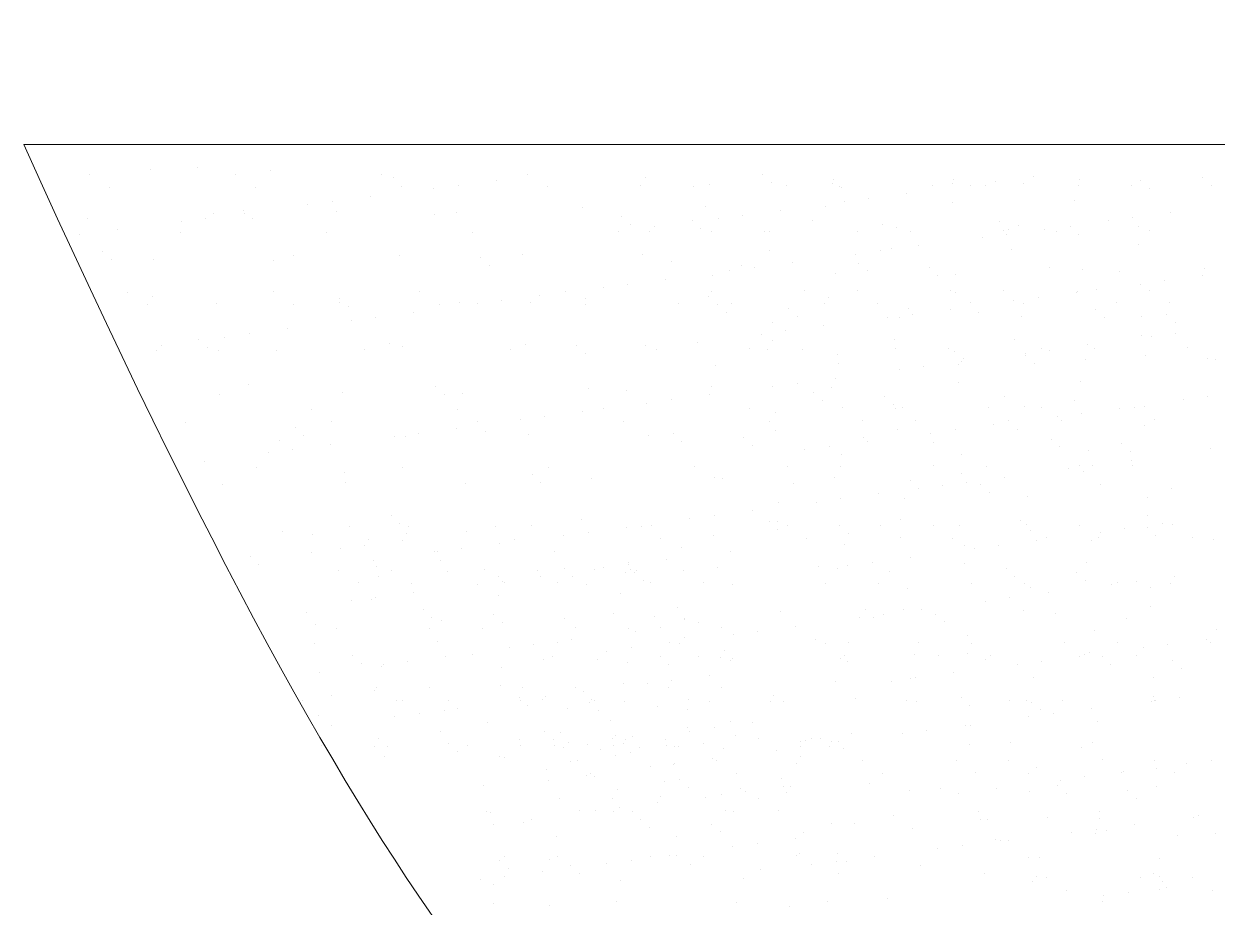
# Model space of a CAD drawing. Header units: millimetres. Extents: x 3165 to 3759, y 1184 to 1604.
# Drawn here: x 3219.69 to 3245.14, y 1386.03 to 1404.87 of the extents above; entities that cross this region are included whole.
import ezdxf

# ---------------------------------------------------------------- set-up
doc = ezdxf.new("R2010")
doc.units = ezdxf.units.MM
doc.layers.add('1', color=1, linetype='Continuous', lineweight=18, true_color=0xff0000)
doc.layers.add('2', color=2, linetype='Continuous', lineweight=18, true_color=0xffff00)

msp = doc.modelspace()

# ---------------------------------------------------------------- linework, layer by layer
at = {"layer": '1'}
msp.add_line((3219.688, 1402.293), (3245.675, 1402.293), dxfattribs=at)
at = {"layer": '2'}
for p, q in [((3221.09, 1401.648), (3221.09, 1401.648)), ((3222.384, 1401.762), (3222.384, 1401.762)), ((3223.384, 1401.802), (3223.384, 1401.802)), ((3224.204, 1401.654), (3224.204, 1401.654)), ((3224.942, 1401.75), (3224.942, 1401.75)), ((3227.318, 1401.659), (3227.318, 1401.659)), ((3227.569, 1401.599), (3227.569, 1401.599)), ((3230.432, 1401.665), (3230.432, 1401.665)), ((3232.95, 1401.582), (3232.95, 1401.582)), ((3235.447, 1401.645), (3235.447, 1401.645)), ((3239.507, 1401.557), (3239.507, 1401.557)), ((3241.214, 1401.604), (3241.214, 1401.604)), ((3244.816, 1401.585), (3244.816, 1401.585)), ((3221.512, 1401.379), (3221.512, 1401.379)), ((3224.626, 1401.385), (3224.626, 1401.385)), ((3227.74, 1401.391), (3227.74, 1401.391)), ((3228.435, 1401.361), (3228.435, 1401.361)), ((3228.956, 1401.429), (3228.956, 1401.429)), ((3229.769, 1401.536), (3229.769, 1401.536)), ((3230.854, 1401.396), (3230.854, 1401.396)), ((3232.842, 1401.411), (3232.842, 1401.411)), ((3233.968, 1401.402), (3233.968, 1401.402)), ((3234.322, 1401.433), (3234.322, 1401.433)), ((3235.631, 1401.476), (3235.631, 1401.476)), ((3235.956, 1401.416), (3235.956, 1401.416)), ((3236.94, 1401.467), (3236.94, 1401.467)), ((3236.951, 1401.547), (3236.951, 1401.547)), ((3237.082, 1401.408), (3237.082, 1401.408)), ((3237.136, 1401.378), (3237.136, 1401.378)), ((3239.07, 1401.422), (3239.07, 1401.422)), ((3239.498, 1401.454), (3239.498, 1401.454)), ((3239.88, 1401.428), (3239.88, 1401.428)), ((3240.197, 1401.413), (3240.197, 1401.413)), ((3240.401, 1401.497), (3240.401, 1401.497)), ((3241.012, 1401.459), (3241.012, 1401.459)), ((3242.185, 1401.428), (3242.185, 1401.428)), ((3242.199, 1401.552), (3242.199, 1401.552)), ((3243.311, 1401.419), (3243.311, 1401.419)), ((3243.509, 1401.522), (3243.509, 1401.522)), ((3243.693, 1401.353), (3243.693, 1401.353)), ((3245.013, 1401.425), (3245.013, 1401.425)), ((3226.264, 1401.075), (3226.264, 1401.075)), ((3227.077, 1401.182), (3227.077, 1401.182)), ((3237.189, 1401.074), (3237.189, 1401.074)), ((3237.709, 1401.143), (3237.709, 1401.143)), ((3238.522, 1401.25), (3238.522, 1401.25)), ((3239.49, 1401.062), (3239.49, 1401.062)), ((3242.107, 1401.095), (3242.107, 1401.095)), ((3223.736, 1400.825), (3223.736, 1400.825)), ((3224.379, 1400.89), (3224.379, 1400.89)), ((3224.385, 1400.828), (3224.385, 1400.828)), ((3225.744, 1401.006), (3225.744, 1401.006)), ((3226.354, 1400.858), (3226.354, 1400.858)), ((3228.439, 1400.802), (3228.439, 1400.802)), ((3228.912, 1400.846), (3228.912, 1400.846)), ((3231.613, 1400.943), (3231.613, 1400.943)), ((3234.231, 1400.977), (3234.231, 1400.977)), ((3235.83, 1400.895), (3235.83, 1400.895)), ((3236.789, 1400.964), (3236.789, 1400.964)), ((3244.15, 1400.841), (3244.15, 1400.841)), ((3221.035, 1400.727), (3221.035, 1400.727)), ((3223.052, 1400.652), (3223.052, 1400.652)), ((3223.572, 1400.721), (3223.572, 1400.721)), ((3224.563, 1400.721), (3224.563, 1400.721)), ((3232.441, 1400.767), (3232.441, 1400.767)), ((3232.625, 1400.598), (3232.625, 1400.598)), ((3233.138, 1400.541), (3233.138, 1400.541)), ((3233.945, 1400.67), (3233.945, 1400.67)), ((3234.497, 1400.72), (3234.497, 1400.72)), ((3235.017, 1400.788), (3235.017, 1400.788)), ((3236.501, 1400.679), (3236.501, 1400.679)), ((3238.006, 1400.581), (3238.006, 1400.581)), ((3240.503, 1400.645), (3240.503, 1400.645)), ((3240.91, 1400.562), (3240.91, 1400.562)), ((3242.007, 1400.547), (3242.007, 1400.547)), ((3242.816, 1400.665), (3242.816, 1400.665)), ((3243.337, 1400.734), (3243.337, 1400.734)), ((3243.468, 1400.55), (3243.468, 1400.55)), ((3220.881, 1400.366), (3220.881, 1400.366)), ((3221.694, 1400.473), (3221.694, 1400.473)), ((3223.03, 1400.412), (3223.03, 1400.412)), ((3226.144, 1400.418), (3226.144, 1400.418)), ((3229.258, 1400.423), (3229.258, 1400.423)), ((3232.372, 1400.429), (3232.372, 1400.429)), ((3233.033, 1400.444), (3233.033, 1400.444)), ((3234.13, 1400.501), (3234.13, 1400.501)), ((3234.36, 1400.443), (3234.36, 1400.443)), ((3235.486, 1400.435), (3235.486, 1400.435)), ((3235.591, 1400.432), (3235.591, 1400.432)), ((3237.474, 1400.449), (3237.474, 1400.449)), ((3238.292, 1400.529), (3238.292, 1400.529)), ((3238.6, 1400.44), (3238.6, 1400.44)), ((3240.125, 1400.311), (3240.125, 1400.311)), ((3240.589, 1400.455), (3240.589, 1400.455)), ((3240.645, 1400.379), (3240.645, 1400.379)), ((3240.687, 1400.476), (3240.687, 1400.476)), ((3241.458, 1400.486), (3241.458, 1400.486)), ((3241.715, 1400.446), (3241.715, 1400.446)), ((3242.191, 1400.378), (3242.191, 1400.378)), ((3243.703, 1400.46), (3243.703, 1400.46)), ((3235.583, 1400.039), (3235.583, 1400.039)), ((3238.2, 1400.072), (3238.2, 1400.072)), ((3238.766, 1400.132), (3238.766, 1400.132)), ((3240.758, 1400.06), (3240.758, 1400.06)), ((3243.459, 1400.157), (3243.459, 1400.157)), ((3221.373, 1400.012), (3221.373, 1400.012)), ((3221.557, 1399.844), (3221.557, 1399.844)), ((3222.447, 1399.835), (3222.447, 1399.835)), ((3225.005, 1399.823), (3225.005, 1399.823)), ((3225.433, 1399.924), (3225.433, 1399.924)), ((3227.706, 1399.92), (3227.706, 1399.92)), ((3229.435, 1399.89), (3229.435, 1399.89)), ((3230.324, 1399.954), (3230.324, 1399.954)), ((3232.882, 1399.942), (3232.882, 1399.942)), ((3233.495, 1399.801), (3233.495, 1399.801)), ((3236.075, 1399.777), (3236.075, 1399.777)), ((3237.433, 1399.956), (3237.433, 1399.956)), ((3237.953, 1400.025), (3237.953, 1400.025)), ((3229.619, 1399.721), (3229.619, 1399.721)), ((3234.741, 1399.602), (3234.741, 1399.602)), ((3235, 1399.704), (3235, 1399.704)), ((3235.262, 1399.67), (3235.262, 1399.67)), ((3237.003, 1399.54), (3237.003, 1399.54)), ((3237.497, 1399.767), (3237.497, 1399.767)), ((3237.681, 1399.598), (3237.681, 1399.598)), ((3239.001, 1399.669), (3239.001, 1399.669)), ((3239.561, 1399.528), (3239.561, 1399.528)), ((3241.557, 1399.678), (3241.557, 1399.678)), ((3242.262, 1399.625), (3242.262, 1399.625)), ((3243.061, 1399.581), (3243.061, 1399.581)), ((3244.879, 1399.658), (3244.879, 1399.658)), ((3232.57, 1399.316), (3232.57, 1399.316)), ((3233.383, 1399.423), (3233.383, 1399.423)), ((3234.385, 1399.506), (3234.385, 1399.506)), ((3239.185, 1399.5), (3239.185, 1399.5)), ((3243.494, 1399.315), (3243.494, 1399.315)), ((3244.015, 1399.384), (3244.015, 1399.384)), ((3244.828, 1399.491), (3244.828, 1399.491)), ((3221.898, 1399.144), (3221.898, 1399.144)), ((3222.427, 1399.046), (3222.427, 1399.046)), ((3225.012, 1399.15), (3225.012, 1399.15)), ((3226.429, 1399.012), (3226.429, 1399.012)), ((3228.126, 1399.155), (3228.126, 1399.155)), ((3230.691, 1399.069), (3230.691, 1399.069)), ((3231.24, 1399.161), (3231.24, 1399.161)), ((3231.676, 1399.016), (3231.676, 1399.016)), ((3232.049, 1399.247), (3232.049, 1399.247)), ((3234.294, 1399.05), (3234.294, 1399.05)), ((3234.354, 1399.166), (3234.354, 1399.166)), ((3236.342, 1399.181), (3236.342, 1399.181)), ((3236.852, 1399.037), (3236.852, 1399.037)), ((3237.468, 1399.172), (3237.468, 1399.172)), ((3239.456, 1399.186), (3239.456, 1399.186)), ((3239.553, 1399.135), (3239.553, 1399.135)), ((3240.582, 1399.178), (3240.582, 1399.178)), ((3241.323, 1399.029), (3241.323, 1399.029)), ((3242.136, 1399.136), (3242.136, 1399.136)), ((3242.17, 1399.168), (3242.17, 1399.168)), ((3242.57, 1399.192), (3242.57, 1399.192)), ((3243.697, 1399.183), (3243.697, 1399.183)), ((3222.319, 1398.875), (3222.319, 1398.875)), ((3223.799, 1398.898), (3223.799, 1398.898)), ((3225.433, 1398.881), (3225.433, 1398.881)), ((3226.417, 1398.931), (3226.417, 1398.931)), ((3226.613, 1398.843), (3226.613, 1398.843)), ((3228.548, 1398.887), (3228.548, 1398.887)), ((3228.975, 1398.919), (3228.975, 1398.919)), ((3229.357, 1398.893), (3229.357, 1398.893)), ((3229.878, 1398.962), (3229.878, 1398.962)), ((3230.489, 1398.924), (3230.489, 1398.924)), ((3231.662, 1398.892), (3231.662, 1398.892)), ((3233.65, 1398.906), (3233.65, 1398.906)), ((3234.49, 1398.889), (3234.49, 1398.889)), ((3234.776, 1398.898), (3234.776, 1398.898)), ((3235.995, 1398.792), (3235.995, 1398.792)), ((3236.764, 1398.912), (3236.764, 1398.912)), ((3237.89, 1398.904), (3237.89, 1398.904)), ((3238.551, 1398.801), (3238.551, 1398.801)), ((3239.444, 1398.782), (3239.444, 1398.782)), ((3239.878, 1398.918), (3239.878, 1398.918)), ((3240.802, 1398.961), (3240.802, 1398.961)), ((3241.004, 1398.909), (3241.004, 1398.909)), ((3242.552, 1398.766), (3242.552, 1398.766)), ((3242.992, 1398.923), (3242.992, 1398.923)), ((3244.118, 1398.915), (3244.118, 1398.915)), ((3226.666, 1398.539), (3226.666, 1398.539)), ((3227.186, 1398.607), (3227.186, 1398.607)), ((3227.999, 1398.714), (3227.999, 1398.714)), ((3234.675, 1398.72), (3234.675, 1398.72)), ((3235.654, 1398.505), (3235.654, 1398.505)), ((3236.179, 1398.623), (3236.179, 1398.623)), ((3238.111, 1398.606), (3238.111, 1398.606)), ((3238.355, 1398.602), (3238.355, 1398.602)), ((3238.631, 1398.675), (3238.631, 1398.675)), ((3240.055, 1398.703), (3240.055, 1398.703)), ((3240.973, 1398.636), (3240.973, 1398.636)), ((3242.737, 1398.598), (3242.737, 1398.598)), ((3243.531, 1398.623), (3243.531, 1398.623)), ((3244.057, 1398.669), (3244.057, 1398.669)), ((3224.494, 1398.253), (3224.494, 1398.253)), ((3225.307, 1398.36), (3225.307, 1398.36)), ((3235.419, 1398.252), (3235.419, 1398.252)), ((3235.939, 1398.32), (3235.939, 1398.32)), ((3236.752, 1398.427), (3236.752, 1398.427)), ((3244.241, 1398.5), (3244.241, 1398.5)), ((3244.259, 1398.266), (3244.259, 1398.266)), ((3222.616, 1398.006), (3222.616, 1398.006)), ((3223.422, 1398.134), (3223.422, 1398.134)), ((3223.974, 1398.184), (3223.974, 1398.184)), ((3227.483, 1398.046), (3227.483, 1398.046)), ((3227.769, 1397.994), (3227.769, 1397.994)), ((3230.387, 1398.027), (3230.387, 1398.027)), ((3231.484, 1398.012), (3231.484, 1398.012)), ((3232.945, 1398.015), (3232.945, 1398.015)), ((3234.06, 1398.073), (3234.06, 1398.073)), ((3235.646, 1398.112), (3235.646, 1398.112)), ((3238.263, 1398.145), (3238.263, 1398.145)), ((3240.821, 1398.133), (3240.821, 1398.133)), ((3242.38, 1398.018), (3242.38, 1398.018)), ((3243.522, 1398.231), (3243.522, 1398.231)), ((3243.738, 1398.197), (3243.738, 1398.197)), ((3222.51, 1397.909), (3222.51, 1397.909)), ((3223.607, 1397.965), (3223.607, 1397.965)), ((3223.837, 1397.908), (3223.837, 1397.908)), ((3225.068, 1397.896), (3225.068, 1397.896)), ((3226.952, 1397.914), (3226.952, 1397.914)), ((3230.066, 1397.919), (3230.066, 1397.919)), ((3231.669, 1397.843), (3231.669, 1397.843)), ((3233.18, 1397.925), (3233.18, 1397.925)), ((3235.168, 1397.939), (3235.168, 1397.939)), ((3235.545, 1397.923), (3235.545, 1397.923)), ((3236.294, 1397.931), (3236.294, 1397.931)), ((3237.049, 1397.825), (3237.049, 1397.825)), ((3238.282, 1397.945), (3238.282, 1397.945)), ((3239.408, 1397.936), (3239.408, 1397.936)), ((3239.546, 1397.889), (3239.546, 1397.889)), ((3241.047, 1397.843), (3241.047, 1397.843)), ((3241.051, 1397.791), (3241.051, 1397.791)), ((3241.396, 1397.951), (3241.396, 1397.951)), ((3241.567, 1397.911), (3241.567, 1397.911)), ((3242.522, 1397.942), (3242.522, 1397.942)), ((3243.607, 1397.8), (3243.607, 1397.8)), ((3244.51, 1397.956), (3244.51, 1397.956)), ((3234.448, 1397.58), (3234.448, 1397.58)), ((3237.066, 1397.613), (3237.066, 1397.613)), ((3238.355, 1397.488), (3238.355, 1397.488)), ((3238.875, 1397.557), (3238.875, 1397.557)), ((3239.624, 1397.601), (3239.624, 1397.601)), ((3239.688, 1397.664), (3239.688, 1397.664)), ((3239.73, 1397.72), (3239.73, 1397.72)), ((3241.235, 1397.622), (3241.235, 1397.622)), ((3242.325, 1397.698), (3242.325, 1397.698)), ((3244.942, 1397.731), (3244.942, 1397.731)), ((3245.111, 1397.703), (3245.111, 1397.703)), ((3236.997, 1397.31), (3236.997, 1397.31)), ((3242.233, 1397.241), (3242.233, 1397.241)), ((3224.477, 1397.168), (3224.477, 1397.168)), ((3226.48, 1397.004), (3226.48, 1397.004)), ((3228.478, 1397.134), (3228.478, 1397.134)), ((3229.038, 1396.992), (3229.038, 1396.992)), ((3231.739, 1397.089), (3231.739, 1397.089)), ((3232.539, 1397.045), (3232.539, 1397.045)), ((3234.357, 1397.123), (3234.357, 1397.123)), ((3235.663, 1397.134), (3235.663, 1397.134)), ((3236.184, 1397.203), (3236.184, 1397.203)), ((3236.54, 1397.011), (3236.54, 1397.011)), ((3236.915, 1397.111), (3236.915, 1397.111)), ((3239.616, 1397.208), (3239.616, 1397.208)), ((3223.862, 1396.971), (3223.862, 1396.971)), ((3228.662, 1396.965), (3228.662, 1396.965)), ((3232.971, 1396.78), (3232.971, 1396.78)), ((3233.492, 1396.848), (3233.492, 1396.848)), ((3234.305, 1396.955), (3234.305, 1396.955)), ((3236.724, 1396.842), (3236.724, 1396.842)), ((3238.044, 1396.913), (3238.044, 1396.913)), ((3238.229, 1396.745), (3238.229, 1396.745)), ((3240.6, 1396.923), (3240.6, 1396.923)), ((3242.105, 1396.825), (3242.105, 1396.825)), ((3244.416, 1396.847), (3244.416, 1396.847)), ((3244.937, 1396.916), (3244.937, 1396.916)), ((3225.819, 1396.645), (3225.819, 1396.645)), ((3228.934, 1396.651), (3228.934, 1396.651)), ((3230.8, 1396.494), (3230.8, 1396.494)), ((3231.613, 1396.601), (3231.613, 1396.601)), ((3232.048, 1396.657), (3232.048, 1396.657)), ((3235.162, 1396.662), (3235.162, 1396.662)), ((3235.717, 1396.578), (3235.717, 1396.578)), ((3237.15, 1396.677), (3237.15, 1396.677)), ((3238.276, 1396.668), (3238.276, 1396.668)), ((3238.418, 1396.675), (3238.418, 1396.675)), ((3240.264, 1396.682), (3240.264, 1396.682)), ((3241.036, 1396.709), (3241.036, 1396.709)), ((3241.39, 1396.674), (3241.39, 1396.674)), ((3241.724, 1396.493), (3241.724, 1396.493)), ((3242.245, 1396.561), (3242.245, 1396.561)), ((3243.058, 1396.668), (3243.058, 1396.668)), ((3243.378, 1396.688), (3243.378, 1396.688)), ((3243.594, 1396.696), (3243.594, 1396.696)), ((3223.127, 1396.371), (3223.127, 1396.371)), ((3225.472, 1396.256), (3225.472, 1396.256)), ((3226.241, 1396.377), (3226.241, 1396.377)), ((3228.921, 1396.246), (3228.921, 1396.246)), ((3229.355, 1396.382), (3229.355, 1396.382)), ((3230.279, 1396.425), (3230.279, 1396.425)), ((3232.469, 1396.388), (3232.469, 1396.388)), ((3235.584, 1396.394), (3235.584, 1396.394)), ((3237.572, 1396.408), (3237.572, 1396.408)), ((3238.326, 1396.219), (3238.326, 1396.219)), ((3238.698, 1396.399), (3238.698, 1396.399)), ((3240.366, 1396.314), (3240.366, 1396.314)), ((3240.686, 1396.414), (3240.686, 1396.414)), ((3241.812, 1396.405), (3241.812, 1396.405)), ((3243.585, 1396.304), (3243.585, 1396.304)), ((3243.8, 1396.419), (3243.8, 1396.419)), ((3225.131, 1395.97), (3225.131, 1395.97)), ((3225.656, 1396.087), (3225.656, 1396.087)), ((3227.588, 1396.071), (3227.588, 1396.071)), ((3227.832, 1396.067), (3227.832, 1396.067)), ((3228.108, 1396.139), (3228.108, 1396.139)), ((3229.532, 1396.168), (3229.532, 1396.168)), ((3230.45, 1396.1), (3230.45, 1396.1)), ((3233.008, 1396.088), (3233.008, 1396.088)), ((3233.534, 1396.133), (3233.534, 1396.133)), ((3233.718, 1395.965), (3233.718, 1395.965)), ((3235.038, 1396.036), (3235.038, 1396.036)), ((3235.709, 1396.185), (3235.709, 1396.185)), ((3237.594, 1396.045), (3237.594, 1396.045)), ((3237.674, 1395.96), (3237.674, 1395.96)), ((3239.033, 1396.139), (3239.033, 1396.139)), ((3239.553, 1396.207), (3239.553, 1396.207)), ((3240.884, 1396.206), (3240.884, 1396.206)), ((3241.596, 1396.011), (3241.596, 1396.011)), ((3224.896, 1395.717), (3224.896, 1395.717)), ((3225.416, 1395.785), (3225.416, 1395.785)), ((3226.229, 1395.892), (3226.229, 1395.892)), ((3235.223, 1395.867), (3235.223, 1395.867)), ((3236.341, 1395.784), (3236.341, 1395.784)), ((3236.861, 1395.853), (3236.861, 1395.853)), ((3239.099, 1395.947), (3239.099, 1395.947)), ((3241.78, 1395.842), (3241.78, 1395.842)), ((3242.388, 1395.771), (3242.388, 1395.771)), ((3243.1, 1395.913), (3243.1, 1395.913)), ((3243.285, 1395.744), (3243.285, 1395.744)), ((3245.005, 1395.805), (3245.005, 1395.805)), ((3223.538, 1395.538), (3223.538, 1395.538)), ((3237.129, 1395.686), (3237.129, 1395.686)), ((3239.687, 1395.674), (3239.687, 1395.674)), ((3243.302, 1395.551), (3243.302, 1395.551)), ((3224.645, 1395.404), (3224.645, 1395.404)), ((3226.526, 1395.29), (3226.526, 1395.29)), ((3227.759, 1395.41), (3227.759, 1395.41)), ((3230.528, 1395.256), (3230.528, 1395.256)), ((3230.873, 1395.415), (3230.873, 1395.415)), ((3233.987, 1395.421), (3233.987, 1395.421)), ((3234.42, 1395.196), (3234.42, 1395.196)), ((3235.976, 1395.435), (3235.976, 1395.435)), ((3237.102, 1395.427), (3237.102, 1395.427)), ((3239.09, 1395.441), (3239.09, 1395.441)), ((3239.679, 1395.281), (3239.679, 1395.281)), ((3240.216, 1395.432), (3240.216, 1395.432)), ((3240.61, 1395.196), (3240.61, 1395.196)), ((3241.969, 1395.375), (3241.969, 1395.375)), ((3242.204, 1395.447), (3242.204, 1395.447)), ((3242.296, 1395.314), (3242.296, 1395.314)), ((3242.489, 1395.444), (3242.489, 1395.444)), ((3243.33, 1395.438), (3243.33, 1395.438)), ((3223.925, 1395.044), (3223.925, 1395.044)), ((3226.543, 1395.078), (3226.543, 1395.078)), ((3229.101, 1395.065), (3229.101, 1395.065)), ((3230.712, 1395.087), (3230.712, 1395.087)), ((3231.802, 1395.163), (3231.802, 1395.163)), ((3234.588, 1395.167), (3234.588, 1395.167)), ((3236.093, 1395.07), (3236.093, 1395.07)), ((3236.978, 1395.184), (3236.978, 1395.184)), ((3238.59, 1395.133), (3238.59, 1395.133)), ((3238.774, 1394.964), (3238.774, 1394.964)), ((3239.277, 1395.021), (3239.277, 1395.021)), ((3239.797, 1395.089), (3239.797, 1395.089)), ((3240.094, 1395.035), (3240.094, 1395.035)), ((3242.65, 1395.045), (3242.65, 1395.045)), ((3244.155, 1394.947), (3244.155, 1394.947)), ((3237.106, 1394.735), (3237.106, 1394.735)), ((3237.919, 1394.842), (3237.919, 1394.842)), ((3238.481, 1394.749), (3238.481, 1394.749)), ((3240.278, 1394.866), (3240.278, 1394.866)), ((3241.099, 1394.782), (3241.099, 1394.782)), ((3243.657, 1394.77), (3243.657, 1394.77)), ((3235.227, 1394.487), (3235.227, 1394.487)), ((3235.78, 1394.651), (3235.78, 1394.651)), ((3236.585, 1394.666), (3236.585, 1394.666)), ((3227.522, 1394.378), (3227.522, 1394.378)), ((3227.706, 1394.209), (3227.706, 1394.209)), ((3231.582, 1394.29), (3231.582, 1394.29)), ((3233.893, 1394.312), (3233.893, 1394.312)), ((3234.414, 1394.38), (3234.414, 1394.38)), ((3235.584, 1394.255), (3235.584, 1394.255)), ((3235.772, 1394.258), (3235.772, 1394.258)), ((3238.389, 1394.292), (3238.389, 1394.292)), ((3240.947, 1394.28), (3240.947, 1394.28)), ((3241.072, 1394.178), (3241.072, 1394.178)), ((3243.648, 1394.377), (3243.648, 1394.377)), ((3243.98, 1394.201), (3243.98, 1394.201)), ((3244.186, 1394.184), (3244.186, 1394.184)), ((3225.194, 1394.043), (3225.194, 1394.043)), ((3225.839, 1393.977), (3225.839, 1393.977)), ((3226.627, 1394.141), (3226.627, 1394.141)), ((3227.846, 1393.986), (3227.846, 1393.986)), ((3227.895, 1394.14), (3227.895, 1394.14)), ((3229.123, 1394.029), (3229.123, 1394.029)), ((3229.741, 1394.147), (3229.741, 1394.147)), ((3230.513, 1394.173), (3230.513, 1394.173)), ((3231.201, 1393.958), (3231.201, 1393.958)), ((3231.722, 1394.026), (3231.722, 1394.026)), ((3232.535, 1394.133), (3232.535, 1394.133)), ((3232.855, 1394.153), (3232.855, 1394.153)), ((3233.071, 1394.161), (3233.071, 1394.161)), ((3234.403, 1393.961), (3234.403, 1393.961)), ((3235.768, 1394.086), (3235.768, 1394.086)), ((3235.969, 1394.158), (3235.969, 1394.158)), ((3237.088, 1394.158), (3237.088, 1394.158)), ((3237.272, 1393.989), (3237.272, 1393.989)), ((3237.957, 1394.173), (3237.957, 1394.173)), ((3239.084, 1394.164), (3239.084, 1394.164)), ((3239.644, 1394.167), (3239.644, 1394.167)), ((3241.148, 1394.069), (3241.148, 1394.069)), ((3242.198, 1394.17), (3242.198, 1394.17)), ((3242.646, 1394.025), (3242.646, 1394.025)), ((3243.167, 1394.094), (3243.167, 1394.094)), ((3243.645, 1394.132), (3243.645, 1394.132)), ((3243.83, 1393.964), (3243.83, 1393.964)), ((3226.432, 1393.675), (3226.432, 1393.675)), ((3226.952, 1393.743), (3226.952, 1393.743)), ((3227.049, 1393.873), (3227.049, 1393.873)), ((3227.765, 1393.85), (3227.765, 1393.85)), ((3229.03, 1393.672), (3229.03, 1393.672)), ((3229.843, 1393.779), (3229.843, 1393.779)), ((3230.163, 1393.878), (3230.163, 1393.878)), ((3233.277, 1393.884), (3233.277, 1393.884)), ((3233.708, 1393.703), (3233.708, 1393.703)), ((3236.391, 1393.89), (3236.391, 1393.89)), ((3237.192, 1393.759), (3237.192, 1393.759)), ((3238.379, 1393.904), (3238.379, 1393.904)), ((3239.505, 1393.895), (3239.505, 1393.895)), ((3239.75, 1393.747), (3239.75, 1393.747)), ((3239.955, 1393.671), (3239.955, 1393.671)), ((3240.475, 1393.739), (3240.475, 1393.739)), ((3241.288, 1393.846), (3241.288, 1393.846)), ((3241.493, 1393.91), (3241.493, 1393.91)), ((3242.451, 1393.844), (3242.451, 1393.844)), ((3242.619, 1393.901), (3242.619, 1393.901)), ((3244.607, 1393.915), (3244.607, 1393.915)), ((3245.068, 1393.878), (3245.068, 1393.878)), ((3224.516, 1393.5), (3224.516, 1393.5)), ((3225.831, 1393.584), (3225.831, 1393.584)), ((3227.151, 1393.424), (3227.151, 1393.424)), ((3228.449, 1393.618), (3228.449, 1393.618)), ((3228.51, 1393.603), (3228.51, 1393.603)), ((3228.576, 1393.412), (3228.576, 1393.412)), ((3231.007, 1393.605), (3231.007, 1393.605)), ((3233.393, 1393.441), (3233.393, 1393.441)), ((3234.751, 1393.62), (3234.751, 1393.62)), ((3238.596, 1393.492), (3238.596, 1393.492)), ((3224.7, 1393.331), (3224.7, 1393.331)), ((3226.399, 1393.215), (3226.399, 1393.215)), ((3227.211, 1393.287), (3227.211, 1393.287)), ((3227.525, 1393.207), (3227.525, 1393.207)), ((3228.716, 1393.189), (3228.716, 1393.189)), ((3229.513, 1393.221), (3229.513, 1393.221)), ((3230.639, 1393.212), (3230.639, 1393.212)), ((3231.213, 1393.252), (3231.213, 1393.252)), ((3231.865, 1393.236), (3231.865, 1393.236)), ((3232.059, 1393.266), (3232.059, 1393.266)), ((3232.51, 1393.17), (3232.51, 1393.17)), ((3232.577, 1393.378), (3232.577, 1393.378)), ((3232.58, 1393.334), (3232.58, 1393.334)), ((3232.627, 1393.227), (3232.627, 1393.227)), ((3232.762, 1393.209), (3232.762, 1393.209)), ((3233.753, 1393.218), (3233.753, 1393.218)), ((3234.483, 1393.269), (3234.483, 1393.269)), ((3236.638, 1393.289), (3236.638, 1393.289)), ((3237.041, 1393.257), (3237.041, 1393.257)), ((3237.263, 1393.316), (3237.263, 1393.316)), ((3237.783, 1393.385), (3237.783, 1393.385)), ((3238.142, 1393.192), (3238.142, 1393.192)), ((3239.742, 1393.354), (3239.742, 1393.354)), ((3240.639, 1393.255), (3240.639, 1393.255)), ((3242.144, 1393.157), (3242.144, 1393.157)), ((3242.359, 1393.388), (3242.359, 1393.388)), ((3226.821, 1392.947), (3226.821, 1392.947)), ((3227.251, 1393.085), (3227.251, 1393.085)), ((3227.947, 1392.938), (3227.947, 1392.938)), ((3229.368, 1392.911), (3229.368, 1392.911)), ((3229.809, 1393.073), (3229.809, 1393.073)), ((3229.888, 1392.98), (3229.888, 1392.98)), ((3229.935, 1392.952), (3229.935, 1392.952)), ((3230.701, 1393.087), (3230.701, 1393.087)), ((3231.061, 1392.944), (3231.061, 1392.944)), ((3231.397, 1393.083), (3231.397, 1393.083)), ((3231.681, 1392.911), (3231.681, 1392.911)), ((3232.717, 1393.155), (3232.717, 1393.155)), ((3232.901, 1392.986), (3232.901, 1392.986)), ((3233.049, 1392.958), (3233.049, 1392.958)), ((3234.175, 1392.949), (3234.175, 1392.949)), ((3234.795, 1392.917), (3234.795, 1392.917)), ((3236.783, 1392.931), (3236.783, 1392.931)), ((3237.909, 1392.923), (3237.909, 1392.923)), ((3239.897, 1392.937), (3239.897, 1392.937)), ((3240.824, 1393.086), (3240.824, 1393.086)), ((3241.023, 1392.928), (3241.023, 1392.928)), ((3242.328, 1392.988), (3242.328, 1392.988)), ((3242.891, 1392.907), (3242.891, 1392.907)), ((3243.011, 1392.942), (3243.011, 1392.942)), ((3243.411, 1392.976), (3243.411, 1392.976)), ((3244.138, 1392.934), (3244.138, 1392.934)), ((3244.224, 1393.083), (3244.224, 1393.083)), ((3228.009, 1392.733), (3228.009, 1392.733)), ((3229.801, 1392.68), (3229.801, 1392.68)), ((3232.418, 1392.713), (3232.418, 1392.713)), ((3238.544, 1392.822), (3238.544, 1392.822)), ((3241.162, 1392.855), (3241.162, 1392.855)), ((3241.532, 1392.728), (3241.532, 1392.728)), ((3243.72, 1392.843), (3243.72, 1392.843)), ((3226.676, 1392.557), (3226.676, 1392.557)), ((3227.1, 1392.583), (3227.1, 1392.583)), ((3227.196, 1392.626), (3227.196, 1392.626)), ((3233.632, 1392.411), (3233.632, 1392.411)), ((3240.199, 1392.553), (3240.199, 1392.553)), ((3240.719, 1392.621), (3240.719, 1392.621)), ((3243.711, 1392.45), (3243.711, 1392.45)), ((3225.709, 1392.311), (3225.709, 1392.311)), ((3228.206, 1392.375), (3228.206, 1392.375)), ((3228.391, 1392.206), (3228.391, 1392.206)), ((3228.603, 1392.148), (3228.603, 1392.148)), ((3229.711, 1392.277), (3229.711, 1392.277)), ((3231.221, 1392.181), (3231.221, 1392.181)), ((3232.267, 1392.286), (3232.267, 1392.286)), ((3233.134, 1392.234), (3233.134, 1392.234)), ((3233.771, 1392.189), (3233.771, 1392.189)), ((3233.779, 1392.169), (3233.779, 1392.169)), ((3235.835, 1392.332), (3235.835, 1392.332)), ((3237.507, 1392.199), (3237.507, 1392.199)), ((3237.633, 1392.377), (3237.633, 1392.377)), ((3237.817, 1392.208), (3237.817, 1392.208)), ((3238.028, 1392.267), (3238.028, 1392.267)), ((3238.452, 1392.365), (3238.452, 1392.365)), ((3238.841, 1392.374), (3238.841, 1392.374)), ((3239.138, 1392.279), (3239.138, 1392.279)), ((3241.01, 1392.353), (3241.01, 1392.353)), ((3241.694, 1392.289), (3241.694, 1392.289)), ((3243.198, 1392.191), (3243.198, 1392.191)), ((3225.902, 1392.05), (3225.902, 1392.05)), ((3226.351, 1391.965), (3226.351, 1391.965)), ((3228.339, 1391.979), (3228.339, 1391.979)), ((3229.465, 1391.971), (3229.465, 1391.971)), ((3229.895, 1392.108), (3229.895, 1392.108)), ((3231.453, 1391.985), (3231.453, 1391.985)), ((3232.579, 1391.977), (3232.579, 1391.977)), ((3232.737, 1391.916), (3232.737, 1391.916)), ((3233.258, 1391.984), (3233.258, 1391.984)), ((3234.071, 1392.091), (3234.071, 1392.091)), ((3234.567, 1391.991), (3234.567, 1391.991)), ((3235.336, 1391.913), (3235.336, 1391.913)), ((3236.149, 1392.02), (3236.149, 1392.02)), ((3239.322, 1392.111), (3239.322, 1392.111)), ((3242.514, 1391.918), (3242.514, 1391.918)), ((3245.131, 1391.951), (3245.131, 1391.951)), ((3225.894, 1391.657), (3225.894, 1391.657)), ((3228.512, 1391.691), (3228.512, 1391.691)), ((3231.07, 1391.679), (3231.07, 1391.679)), ((3231.379, 1391.737), (3231.379, 1391.737)), ((3233.457, 1391.665), (3233.457, 1391.665)), ((3233.663, 1391.649), (3233.663, 1391.649)), ((3233.771, 1391.776), (3233.771, 1391.776)), ((3234.815, 1391.844), (3234.815, 1391.844)), ((3236.564, 1391.735), (3236.564, 1391.735)), ((3236.777, 1391.654), (3236.777, 1391.654)), ((3237.272, 1391.663), (3237.272, 1391.663)), ((3238.765, 1391.668), (3238.765, 1391.668)), ((3239.813, 1391.82), (3239.813, 1391.82)), ((3239.891, 1391.66), (3239.891, 1391.66)), ((3241.879, 1391.674), (3241.879, 1391.674)), ((3243.005, 1391.666), (3243.005, 1391.666)), ((3244.902, 1391.733), (3244.902, 1391.733)), ((3244.993, 1391.68), (3244.993, 1391.68)), ((3226.705, 1391.399), (3226.705, 1391.399)), ((3228.687, 1391.383), (3228.687, 1391.383)), ((3229.261, 1391.409), (3229.261, 1391.409)), ((3230.045, 1391.561), (3230.045, 1391.561)), ((3230.566, 1391.63), (3230.566, 1391.63)), ((3232.123, 1391.49), (3232.123, 1391.49)), ((3232.644, 1391.558), (3232.644, 1391.558)), ((3234.085, 1391.38), (3234.085, 1391.38)), ((3234.627, 1391.499), (3234.627, 1391.499)), ((3237.199, 1391.386), (3237.199, 1391.386)), ((3238.687, 1391.411), (3238.687, 1391.411)), ((3239.187, 1391.4), (3239.187, 1391.4)), ((3239.804, 1391.427), (3239.804, 1391.427)), ((3240.313, 1391.391), (3240.313, 1391.391)), ((3242.21, 1391.379), (3242.21, 1391.379)), ((3242.301, 1391.405), (3242.301, 1391.405)), ((3242.422, 1391.461), (3242.422, 1391.461)), ((3242.689, 1391.377), (3242.689, 1391.377)), ((3243.427, 1391.397), (3243.427, 1391.397)), ((3243.568, 1391.557), (3243.568, 1391.557)), ((3244.089, 1391.626), (3244.089, 1391.626)), ((3226.889, 1391.23), (3226.889, 1391.23)), ((3227.314, 1391.158), (3227.314, 1391.158)), ((3227.354, 1391.207), (3227.354, 1391.207)), ((3227.874, 1391.276), (3227.874, 1391.276)), ((3229.872, 1391.146), (3229.872, 1391.146)), ((3230.765, 1391.311), (3230.765, 1391.311)), ((3230.765, 1391.311), (3230.765, 1391.311)), ((3230.97, 1391.374), (3230.97, 1391.374)), ((3231.928, 1391.309), (3231.928, 1391.309)), ((3232.573, 1391.243), (3232.573, 1391.243)), ((3233.262, 1391.374), (3233.262, 1391.374)), ((3233.447, 1391.205), (3233.447, 1391.205)), ((3234.546, 1391.342), (3234.546, 1391.342)), ((3234.767, 1391.277), (3234.767, 1391.277)), ((3234.811, 1391.331), (3234.811, 1391.331)), ((3237.104, 1391.33), (3237.104, 1391.33)), ((3237.263, 1391.27), (3237.263, 1391.27)), ((3240.192, 1391.313), (3240.192, 1391.313)), ((3240.877, 1391.203), (3240.877, 1391.203)), ((3241.397, 1391.272), (3241.397, 1391.272)), ((3242.873, 1391.208), (3242.873, 1391.208)), ((3244.193, 1391.279), (3244.193, 1391.279)), ((3225.995, 1391.028), (3225.995, 1391.028)), ((3234.315, 1390.974), (3234.315, 1390.974)), ((3238.607, 1390.895), (3238.607, 1390.895)), ((3238.705, 1390.917), (3238.705, 1390.917)), ((3239.518, 1391.024), (3239.518, 1391.024)), ((3241.225, 1390.928), (3241.225, 1390.928)), ((3243.783, 1390.916), (3243.783, 1390.916)), ((3244.378, 1391.11), (3244.378, 1391.11)), ((3227.163, 1390.656), (3227.163, 1390.656)), ((3227.207, 1390.711), (3227.207, 1390.711)), ((3228.333, 1390.703), (3228.333, 1390.703)), ((3229.864, 1390.753), (3229.864, 1390.753)), ((3230.321, 1390.717), (3230.321, 1390.717)), ((3231.447, 1390.708), (3231.447, 1390.708)), ((3231.621, 1390.622), (3231.621, 1390.622)), ((3231.623, 1390.619), (3231.623, 1390.619)), ((3232.481, 1390.787), (3232.481, 1390.787)), ((3232.981, 1390.798), (3232.981, 1390.798)), ((3233.435, 1390.722), (3233.435, 1390.722)), ((3233.502, 1390.867), (3233.502, 1390.867)), ((3234.561, 1390.714), (3234.561, 1390.714)), ((3237.005, 1390.846), (3237.005, 1390.846)), ((3238.185, 1390.849), (3238.185, 1390.849)), ((3225.64, 1390.428), (3225.64, 1390.428)), ((3226.255, 1390.531), (3226.255, 1390.531)), ((3227.628, 1390.443), (3227.628, 1390.443)), ((3227.759, 1390.433), (3227.759, 1390.433)), ((3228.754, 1390.434), (3228.754, 1390.434)), ((3230.256, 1390.497), (3230.256, 1390.497)), ((3230.29, 1390.444), (3230.29, 1390.444)), ((3230.742, 1390.448), (3230.742, 1390.448)), ((3230.81, 1390.512), (3230.81, 1390.512)), ((3231.761, 1390.399), (3231.761, 1390.399)), ((3231.805, 1390.453), (3231.805, 1390.453)), ((3231.869, 1390.44), (3231.869, 1390.44)), ((3232.489, 1390.407), (3232.489, 1390.407)), ((3233.857, 1390.454), (3233.857, 1390.454)), ((3234.317, 1390.408), (3234.317, 1390.408)), ((3235.603, 1390.413), (3235.603, 1390.413)), ((3235.681, 1390.533), (3235.681, 1390.533)), ((3235.898, 1390.405), (3235.898, 1390.405)), ((3237.42, 1390.48), (3237.42, 1390.48)), ((3238.515, 1390.438), (3238.515, 1390.438)), ((3238.717, 1390.418), (3238.717, 1390.418)), ((3239.683, 1390.499), (3239.683, 1390.499)), ((3240.705, 1390.433), (3240.705, 1390.433)), ((3241.073, 1390.426), (3241.073, 1390.426)), ((3241.187, 1390.401), (3241.187, 1390.401)), ((3241.831, 1390.424), (3241.831, 1390.424)), ((3243.743, 1390.411), (3243.743, 1390.411)), ((3243.774, 1390.523), (3243.774, 1390.523)), ((3243.813, 1390.44), (3243.813, 1390.44)), ((3243.819, 1390.438), (3243.819, 1390.438)), ((3244.333, 1390.508), (3244.333, 1390.508)), ((3225.965, 1390.123), (3225.965, 1390.123)), ((3228.118, 1390.158), (3228.118, 1390.158)), ((3228.666, 1390.221), (3228.666, 1390.221)), ((3228.931, 1390.265), (3228.931, 1390.265)), ((3230.44, 1390.328), (3230.44, 1390.328)), ((3231.284, 1390.254), (3231.284, 1390.254)), ((3231.945, 1390.23), (3231.945, 1390.23)), ((3233.197, 1390.307), (3233.197, 1390.307)), ((3233.842, 1390.242), (3233.842, 1390.242)), ((3239.867, 1390.33), (3239.867, 1390.33)), ((3241.372, 1390.232), (3241.372, 1390.232)), ((3241.641, 1390.154), (3241.641, 1390.154)), ((3242.454, 1390.261), (3242.454, 1390.261)), ((3226.24, 1389.91), (3226.24, 1389.91)), ((3227.598, 1390.089), (3227.598, 1390.089)), ((3229.576, 1389.963), (3229.576, 1389.963)), ((3232.194, 1389.997), (3232.194, 1389.997)), ((3233.834, 1389.849), (3233.834, 1389.849)), ((3234.409, 1389.85), (3234.409, 1389.85)), ((3234.752, 1389.984), (3234.752, 1389.984)), ((3235.222, 1389.957), (3235.222, 1389.957)), ((3239.763, 1389.906), (3239.763, 1389.906)), ((3239.876, 1389.893), (3239.876, 1389.893)), ((3241.121, 1390.085), (3241.121, 1390.085)), ((3242.577, 1389.991), (3242.577, 1389.991)), ((3225.957, 1389.731), (3225.957, 1389.731)), ((3227.25, 1389.619), (3227.25, 1389.619)), ((3228.575, 1389.764), (3228.575, 1389.764)), ((3230.255, 1389.606), (3230.255, 1389.606)), ((3230.8, 1389.775), (3230.8, 1389.775)), ((3230.984, 1389.606), (3230.984, 1389.606)), ((3231.133, 1389.752), (3231.133, 1389.752)), ((3232.243, 1389.62), (3232.243, 1389.62)), ((3232.304, 1389.678), (3232.304, 1389.678)), ((3232.53, 1389.603), (3232.53, 1389.603)), ((3232.675, 1389.656), (3232.675, 1389.656)), ((3233.369, 1389.612), (3233.369, 1389.612)), ((3233.888, 1389.782), (3233.888, 1389.782)), ((3234.86, 1389.687), (3234.86, 1389.687)), ((3235.357, 1389.626), (3235.357, 1389.626)), ((3236.484, 1389.617), (3236.484, 1389.617)), ((3236.677, 1389.621), (3236.677, 1389.621)), ((3237.335, 1389.736), (3237.335, 1389.736)), ((3238.429, 1389.731), (3238.429, 1389.731)), ((3238.95, 1389.799), (3238.95, 1389.799)), ((3226.032, 1389.47), (3226.032, 1389.47)), ((3227.158, 1389.461), (3227.158, 1389.461)), ((3227.434, 1389.45), (3227.434, 1389.45)), ((3228.754, 1389.521), (3228.754, 1389.521)), ((3228.939, 1389.352), (3228.939, 1389.352)), ((3229.146, 1389.475), (3229.146, 1389.475)), ((3230.273, 1389.467), (3230.273, 1389.467)), ((3230.997, 1389.464), (3230.997, 1389.464)), ((3231.196, 1389.428), (3231.196, 1389.428)), ((3231.31, 1389.53), (3231.31, 1389.53)), ((3231.717, 1389.496), (3231.717, 1389.496)), ((3231.991, 1389.382), (3231.991, 1389.382)), ((3232.261, 1389.481), (3232.261, 1389.481)), ((3232.488, 1389.509), (3232.488, 1389.509)), ((3232.815, 1389.433), (3232.815, 1389.433)), ((3233.387, 1389.472), (3233.387, 1389.472)), ((3233.555, 1389.452), (3233.555, 1389.452)), ((3233.659, 1389.448), (3233.659, 1389.448)), ((3234.18, 1389.517), (3234.18, 1389.517)), ((3234.609, 1389.416), (3234.609, 1389.416)), ((3235.737, 1389.376), (3235.737, 1389.376)), ((3236.255, 1389.549), (3236.255, 1389.549)), ((3236.258, 1389.445), (3236.258, 1389.445)), ((3236.364, 1389.589), (3236.364, 1389.589)), ((3236.861, 1389.452), (3236.861, 1389.452)), ((3236.904, 1389.57), (3236.904, 1389.57)), ((3237.071, 1389.552), (3237.071, 1389.552)), ((3237.167, 1389.403), (3237.167, 1389.403)), ((3239.867, 1389.501), (3239.867, 1389.501)), ((3240.737, 1389.533), (3240.737, 1389.533)), ((3242.242, 1389.435), (3242.242, 1389.435)), ((3242.485, 1389.534), (3242.485, 1389.534)), ((3227.377, 1389.232), (3227.377, 1389.232)), ((3229.838, 1389.249), (3229.838, 1389.249)), ((3229.935, 1389.219), (3229.935, 1389.219)), ((3231.356, 1389.139), (3231.356, 1389.139)), ((3231.488, 1389.162), (3231.488, 1389.162)), ((3232.301, 1389.269), (3232.301, 1389.269)), ((3232.636, 1389.317), (3232.636, 1389.317)), ((3233.566, 1389.091), (3233.566, 1389.091)), ((3234.379, 1389.198), (3234.379, 1389.198)), ((3234.471, 1389.144), (3234.471, 1389.144)), ((3236.164, 1389.092), (3236.164, 1389.092)), ((3236.246, 1389.239), (3236.246, 1389.239)), ((3237.585, 1389.15), (3237.585, 1389.15)), ((3239.573, 1389.164), (3239.573, 1389.164)), ((3240.699, 1389.156), (3240.699, 1389.156)), ((3242.687, 1389.17), (3242.687, 1389.17)), ((3243.813, 1389.161), (3243.813, 1389.161)), ((3244.49, 1389.09), (3244.49, 1389.09)), ((3245.011, 1389.158), (3245.011, 1389.158)), ((3230.845, 1388.962), (3230.845, 1388.962)), ((3231.687, 1388.843), (3231.687, 1388.843)), ((3231.778, 1388.87), (3231.778, 1388.87)), ((3233.045, 1389.022), (3233.045, 1389.022)), ((3233.546, 1389.059), (3233.546, 1389.059)), ((3234.892, 1388.876), (3234.892, 1388.876)), ((3238.006, 1388.881), (3238.006, 1388.881)), ((3239.994, 1388.896), (3239.994, 1388.896)), ((3241.121, 1388.887), (3241.121, 1388.887)), ((3241.288, 1389.001), (3241.288, 1389.001)), ((3243.109, 1388.901), (3243.109, 1388.901)), ((3243.132, 1388.911), (3243.132, 1388.911)), ((3243.846, 1388.989), (3243.846, 1388.989)), ((3244.235, 1388.893), (3244.235, 1388.893)), ((3229.482, 1388.631), (3229.482, 1388.631)), ((3230.874, 1388.736), (3230.874, 1388.736)), ((3231.854, 1388.809), (3231.854, 1388.809)), ((3233.358, 1388.711), (3233.358, 1388.711)), ((3233.671, 1388.744), (3233.671, 1388.744)), ((3235.855, 1388.775), (3235.855, 1388.775)), ((3235.899, 1388.608), (3235.899, 1388.608)), ((3236.04, 1388.606), (3236.04, 1388.606)), ((3237.731, 1388.655), (3237.731, 1388.655)), ((3241.732, 1388.621), (3241.732, 1388.621)), ((3241.799, 1388.735), (3241.799, 1388.735)), ((3242.319, 1388.804), (3242.319, 1388.804)), ((3243.837, 1388.596), (3243.837, 1388.596)), ((3231.111, 1388.352), (3231.111, 1388.352)), ((3232.237, 1388.343), (3232.237, 1388.343)), ((3232.349, 1388.527), (3232.349, 1388.527)), ((3233.26, 1388.381), (3233.26, 1388.381)), ((3233.855, 1388.575), (3233.855, 1388.575)), ((3234.225, 1388.357), (3234.225, 1388.357)), ((3234.566, 1388.432), (3234.566, 1388.432)), ((3234.966, 1388.56), (3234.966, 1388.56)), ((3235.086, 1388.501), (3235.086, 1388.501)), ((3235.351, 1388.349), (3235.351, 1388.349)), ((3235.961, 1388.478), (3235.961, 1388.478)), ((3238.578, 1388.511), (3238.578, 1388.511)), ((3239.235, 1388.558), (3239.235, 1388.558)), ((3239.627, 1388.449), (3239.627, 1388.449)), ((3240.44, 1388.556), (3240.44, 1388.556)), ((3241.136, 1388.499), (3241.136, 1388.499)), ((3241.917, 1388.452), (3241.917, 1388.452)), ((3243.237, 1388.523), (3243.237, 1388.523)), ((3243.421, 1388.354), (3243.421, 1388.354)), ((3229.545, 1388.069), (3229.545, 1388.069)), ((3231.533, 1388.083), (3231.533, 1388.083)), ((3231.874, 1388.078), (3231.874, 1388.078)), ((3232.257, 1388.07), (3232.257, 1388.07)), ((3232.395, 1388.146), (3232.395, 1388.146)), ((3232.659, 1388.075), (3232.659, 1388.075)), ((3233.208, 1388.253), (3233.208, 1388.253)), ((3234.647, 1388.089), (3234.647, 1388.089)), ((3235.773, 1388.08), (3235.773, 1388.08)), ((3229.639, 1388.036), (3229.639, 1388.036)), ((3230.352, 1387.834), (3230.352, 1387.834)), ((3230.516, 1387.899), (3230.516, 1387.899)), ((3232.849, 1387.897), (3232.849, 1387.897)), ((3234.815, 1388.058), (3234.815, 1388.058)), ((3238.228, 1387.976), (3238.228, 1387.976)), ((3240.05, 1388.056), (3240.05, 1388.056)), ((3240.099, 1387.906), (3240.099, 1387.906)), ((3240.235, 1387.887), (3240.235, 1387.887)), ((3241.513, 1387.929), (3241.513, 1387.929)), ((3242.639, 1387.92), (3242.639, 1387.92)), ((3242.64, 1388.064), (3242.64, 1388.064)), ((3244.627, 1387.934), (3244.627, 1387.934)), ((3244.735, 1387.972), (3244.735, 1387.972)), ((3229.703, 1387.792), (3229.703, 1387.792)), ((3233.033, 1387.728), (3233.033, 1387.728)), ((3234.354, 1387.799), (3234.354, 1387.799)), ((3234.538, 1387.631), (3234.538, 1387.631)), ((3236.318, 1387.622), (3236.318, 1387.622)), ((3236.91, 1387.809), (3236.91, 1387.809)), ((3237.398, 1387.809), (3237.398, 1387.809)), ((3238.649, 1387.708), (3238.649, 1387.708)), ((3242.043, 1387.617), (3242.043, 1387.617)), ((3242.548, 1387.607), (3242.548, 1387.607)), ((3242.563, 1387.686), (3242.563, 1387.686)), ((3242.787, 1387.655), (3242.787, 1387.655)), ((3243.376, 1387.793), (3243.376, 1387.793)), ((3245.106, 1387.595), (3245.106, 1387.595)), ((3231.059, 1387.537), (3231.059, 1387.537)), ((3233.618, 1387.525), (3233.618, 1387.525)), ((3234.81, 1387.314), (3234.81, 1387.314)), ((3235.331, 1387.383), (3235.331, 1387.383)), ((3236.144, 1387.49), (3236.144, 1387.49)), ((3239.705, 1387.349), (3239.705, 1387.349)), ((3240.415, 1387.477), (3240.415, 1387.477)), ((3240.518, 1387.456), (3240.518, 1387.456)), ((3240.685, 1387.439), (3240.685, 1387.439)), ((3244.291, 1387.557), (3244.291, 1387.557)), ((3229.937, 1387.11), (3229.937, 1387.11)), ((3231.063, 1387.102), (3231.063, 1387.102)), ((3233.051, 1387.116), (3233.051, 1387.116)), ((3233.452, 1387.135), (3233.452, 1387.135)), ((3233.609, 1387.132), (3233.609, 1387.132)), ((3234.177, 1387.107), (3234.177, 1387.107)), ((3236.165, 1387.122), (3236.165, 1387.122)), ((3236.227, 1387.166), (3236.227, 1387.166)), ((3237.044, 1387.178), (3237.044, 1387.178)), ((3237.826, 1387.102), (3237.826, 1387.102)), ((3239.184, 1387.281), (3239.184, 1387.281)), ((3241.105, 1387.09), (3241.105, 1387.09)), ((3241.351, 1387.075), (3241.351, 1387.075)), ((3243.909, 1387.062), (3243.909, 1387.062)), ((3229.843, 1387.019), (3229.843, 1387.019)), ((3230.027, 1386.851), (3230.027, 1386.851)), ((3230.908, 1387.035), (3230.908, 1387.035)), ((3231.347, 1386.922), (3231.347, 1386.922)), ((3232.118, 1386.96), (3232.118, 1386.96)), ((3232.639, 1387.028), (3232.639, 1387.028)), ((3233.903, 1386.931), (3233.903, 1386.931)), ((3235.408, 1386.833), (3235.408, 1386.833)), ((3236.492, 1386.926), (3236.492, 1386.926)), ((3237.013, 1386.995), (3237.013, 1386.995)), ((3237.229, 1387.009), (3237.229, 1387.009)), ((3238.809, 1386.917), (3238.809, 1386.917)), ((3229.427, 1386.605), (3229.427, 1386.605)), ((3229.947, 1386.674), (3229.947, 1386.674)), ((3230.76, 1386.781), (3230.76, 1386.781)), ((3231.532, 1386.753), (3231.532, 1386.753)), ((3232.412, 1386.6), (3232.412, 1386.6)), ((3235.029, 1386.633), (3235.029, 1386.633)), ((3237.053, 1386.735), (3237.053, 1386.735)), ((3240.167, 1386.741), (3240.167, 1386.741)), ((3241.199, 1386.572), (3241.199, 1386.572)), ((3241.285, 1386.679), (3241.285, 1386.679)), ((3241.506, 1386.652), (3241.506, 1386.652)), ((3243.494, 1386.666), (3243.494, 1386.666)), ((3243.782, 1386.743), (3243.782, 1386.743)), ((3243.9, 1386.67), (3243.9, 1386.67)), ((3243.966, 1386.574), (3243.966, 1386.574)), ((3244.621, 1386.657), (3244.621, 1386.657)), ((3229.711, 1386.502), (3229.711, 1386.502)), ((3241.928, 1386.383), (3241.928, 1386.383)), ((3243.241, 1386.336), (3243.241, 1386.336)), ((3243.916, 1386.397), (3243.916, 1386.397)), ((3244.054, 1386.443), (3244.054, 1386.443)), ((3245.042, 1386.389), (3245.042, 1386.389)), ((3229.702, 1386.11), (3229.702, 1386.11)), ((3230.897, 1386.053), (3230.897, 1386.053)), ((3232.32, 1386.143), (3232.32, 1386.143)), ((3234.878, 1386.131), (3234.878, 1386.131)), ((3236.008, 1386.033), (3236.008, 1386.033)), ((3236.821, 1386.14), (3236.821, 1386.14)), ((3238.099, 1386.212), (3238.099, 1386.212)), ((3242.703, 1386.137), (3242.703, 1386.137)), ((3242.721, 1386.267), (3242.721, 1386.267))]:
    msp.add_line(p, q, dxfattribs=at)
msp.add_open_spline([(3219.688, 1402.293), (3227.496, 1384.993), (3236.15, 1376.372), (3263.432, 1368.938), (3323.194, 1366.019), (3377.372, 1375.492), (3432.909, 1380.267), (3483.147, 1370.164), (3504.852, 1393.439), (3508.712, 1404.869)], degree=3, knots=[2.10121, 2.10121, 2.10121, 2.10121, 38.638665, 85.311573, 139.19871, 206.241661, 252.064735, 308.883122, 343.056278, 343.056278, 343.056278, 343.056278], dxfattribs=at)

doc.saveas('drawing.dxf')
